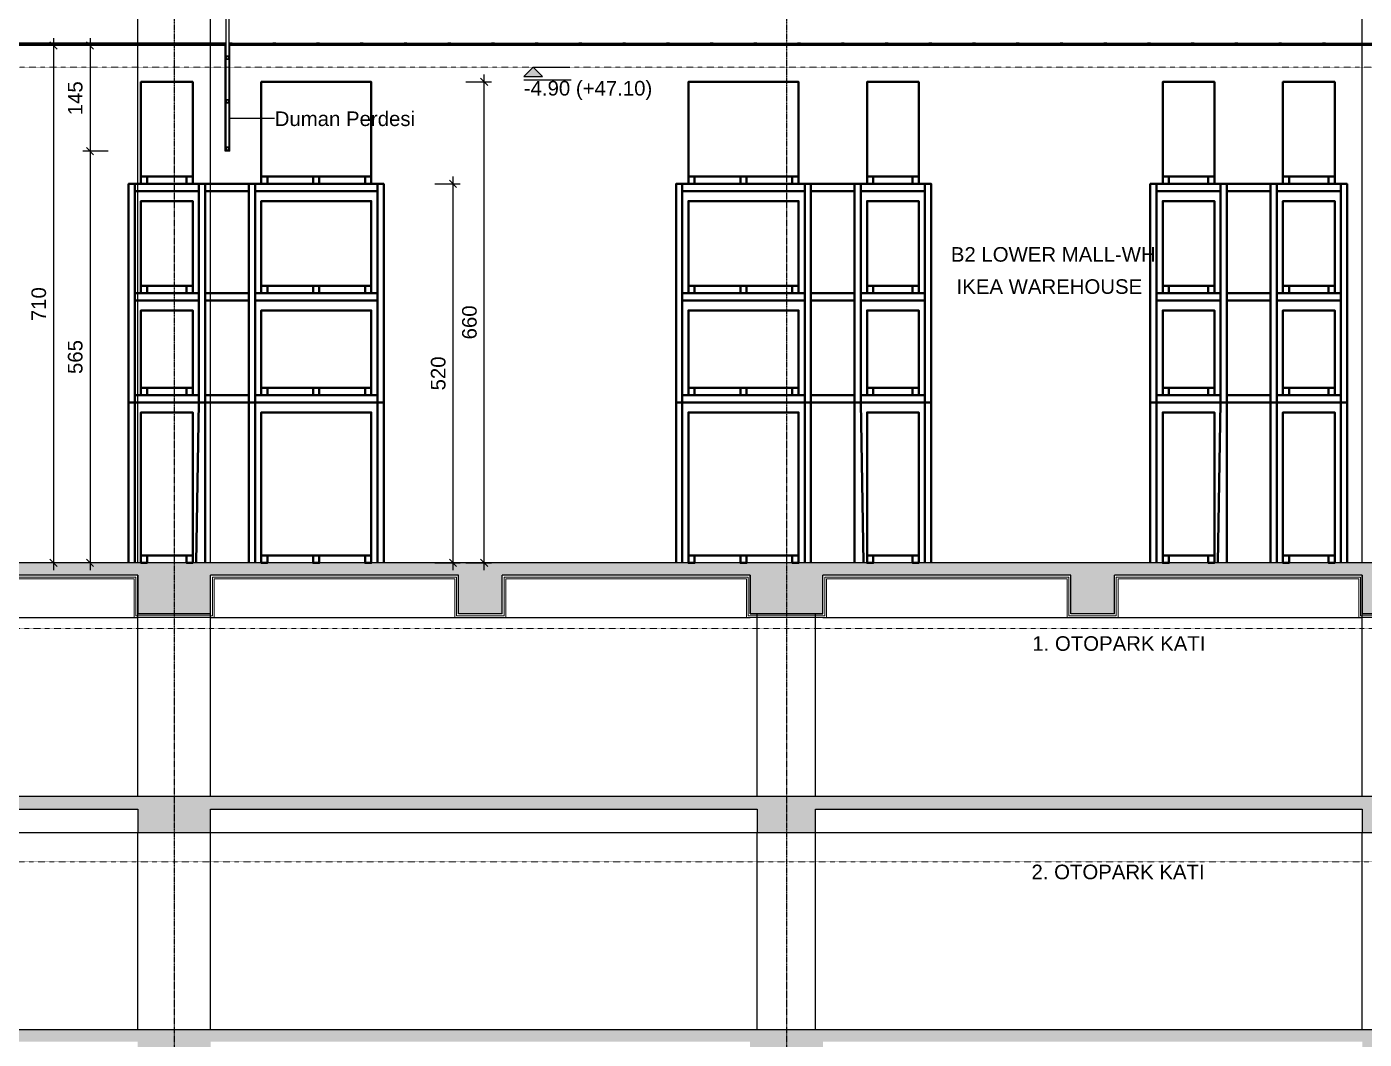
# Model space of a CAD drawing. Header units: centimetres. Extents: x -678439 to 71514, y -426864 to 8594.
# Drawn here: x 63993 to 65828, y 3387 to 4776 of the extents above; entities that cross this region are included whole.
import ezdxf

# ---------------------------------------------------------------- set-up
doc = ezdxf.new("R2010")
doc.units = ezdxf.units.CM
doc.header["$LTSCALE"] = 0.01
doc.header["$MEASUREMENT"] = 0
doc.header["$PDMODE"] = 3
for name, pattern in [('$0$CENTER', [50.8, 31.75, -6.35, 6.35, -6.35]), ('HIDDEN', [9.525, 6.35, -3.175]), ('K5LT_AXLED', [19.5, 15, -1.5, 1.5, -1.5])]:
    doc.linetypes.add(name, pattern=pattern)
doc.layers.get('0').update_dxf_attribs({"lineweight": 0})
doc.layers.get('DefPoints').update_dxf_attribs({"color": 200})
for name, color, linetype in [('$0$V-0_Axis', 8, '$0$CENTER'), ('AR-02', 152, 'Continuous'), ('METAL', 122, 'Continuous'), ('V-0_Dimension', 1, 'Continuous'), ('V-0_Elevation_015', 103, 'Continuous'), ('V-0_Hatch_Concrete', 252, 'Continuous'), ('V-0_Notation_Level_500', 2, 'Continuous'), ('V-0_Text_Tr', 7, 'Continuous'), ('V-2_Column', 160, 'Continuous'), ('V-3_Ceiling_Suspended', 202, 'Continuous')]:
    doc.layers.add(name, color=color, linetype=linetype)
for name, color, linetype, lineweight in [('AG-Insulation_Heat_Rockwool', 95, 'BATTING', 13), ('AR-HIDDEN', 9, 'HIDDEN', 18), ('RACKING', 157, 'Continuous', 40)]:
    doc.layers.add(name, color=color, linetype=linetype, lineweight=lineweight)
doc.styles.add('VIVA_100', font='arial.ttf', dxfattribs={"height": 20})
doc.linetypes.add('BATTING', pattern='A,0.0001,-0.1,[134,ltypeshp.shx,S=0.1,R=0,X=-0.1,Y=0],-0.2,[134,ltypeshp.shx,S=0.1,R=180,X=0.1,Y=0],-0.1', length=0.4001)
doc.dimstyles.new('VIVA_100', dxfattribs={"dimscale": 10, "dimtxt": 25, "dimasz": 1, "dimexe": 1, "dimexo": 1, "dimgap": 1, "dimtad": 1, "dimdec": 0, "dimzin": 3, "dimdsep": 46, "dimtxsty": 'VIVA_100', "dimblk": 'OBLIQUE', "dimcen": 0, "dimdle": 1, "dimclrd": 256, "dimclre": 256, "dimclrt": 256, "dimadec": 1, "dimazin": 0, "dimtfac": 0.75, "dimtdec": 0, "dimtix": 1, "dimtmove": 2, "dimatfit": 2, "dimldrblk": 'DOT', "dimfxlon": 1, "dimfrac": 1, "dimtolj": 1, "dimtzin": 0, "dimlwd": -1, "dimlwe": -1, "dimarcsym": 0})

# ---------------------------------------------------------------- blocks, each defined once
blk = doc.blocks.new('_OBLIQUE')
at = {"color": 0, "linetype": 'ByBlock'}
blk.add_line((-0.5, -0.5), (0.5, 0.5), dxfattribs=at)
blk = doc.blocks.new('*D178')
at = {"layer": 'DefPoints', "color": 0, "transparency": 16777216}
for p in [(64483.1, 4560), (64578.2, 4560), (64506.2, 4040)]:
    blk.add_point(p, dxfattribs=at)
at = {"layer": 'V-0_Dimension', "transparency": 16777216}
for p, q in [((64578.2, 4030), (64578.2, 4570)), ((64553.2, 4560), (64588.2, 4560)), ((64553.2, 4040), (64588.2, 4040))]:
    blk.add_line(p, q, dxfattribs=at)
at = {"layer": 'V-0_Dimension', "transparency": 16777216, "xscale": 10, "yscale": 10, "zscale": 10}
for p, rotation in [((64578.2, 4560), 90), ((64578.2, 4040), 270)]:
    blk.add_blockref('_OBLIQUE', p, dxfattribs=dict(at, rotation=rotation))
at = {"layer": 'V-0_Dimension', "transparency": 16777216, "insert": (64558, 4300), "char_height": 20, "attachment_point": 5, "rotation": 90, "style": 'VIVA_100'}
blk.add_mtext('\\A1;520 ', dxfattribs=at)
blk = doc.blocks.new('_DOT')
blk.add_line((-0.5, 0), (-1, 0))
at = {"const_width": 0.5}
blk.add_lwpolyline([(-0.25, 0, 1), (0.25, 0, 1)], format="xyb", close=True, dxfattribs=at)
blk = doc.blocks.new('*D179')
at = {"layer": 'DefPoints', "color": 0, "transparency": 16777216}
for p in [(64416.1, 4700), (64621, 4700), (64456.2, 4040)]:
    blk.add_point(p, dxfattribs=at)
at = {"layer": 'V-0_Dimension', "transparency": 16777216}
for p, q in [((64596, 4700), (64631, 4700)), ((64621, 4030), (64621, 4710)), ((64596, 4040), (64631, 4040))]:
    blk.add_line(p, q, dxfattribs=at)
at = {"layer": 'V-0_Dimension', "transparency": 16777216, "xscale": 10, "yscale": 10, "zscale": 10}
for p, rotation in [((64621, 4700), 90), ((64621, 4040), 270)]:
    blk.add_blockref('_OBLIQUE', p, dxfattribs=dict(at, rotation=rotation))
at = {"layer": 'V-0_Dimension', "transparency": 16777216, "insert": (64600.8, 4370), "char_height": 20, "attachment_point": 5, "rotation": 90, "style": 'VIVA_100'}
blk.add_mtext('\\A1;660 ', dxfattribs=at)
blk = doc.blocks.new('RAF 2')
at = {"layer": 'RACKING', "ltscale": 0.3}
for p, q in [((-3.5, 2.2), (-3.5, 0)), ((-3.415, 2.2), (-3.415, 0)), ((-2.535, 2.2), (-2.573, 0)), ((-2.45, 2.2), (-2.45, 0)), ((-1.85, 2.2), (-1.85, 0)), ((-1.765, 2.2), (-1.765, 0)), ((-0.085, 2.2), (-0.085, 0)), ((0, 2.2), (0, 0))]:
    blk.add_line(p, q, dxfattribs=at)
at = {"layer": 'RACKING', "color": 7, "ltscale": 0.3}
for points in [[(-2.62, 5.3), (-3.33, 5.3), (-3.33, 6.6), (-2.62, 6.6)], [(-0.17, 5.3), (-1.68, 5.3), (-1.68, 6.6), (-0.17, 6.6)], [(-3.33, 5.3), (-3.245, 5.3), (-3.245, 5.2), (-3.33, 5.2)], [(-2.705, 5.3), (-2.62, 5.3), (-2.62, 5.2), (-2.705, 5.2)], [(-1.68, 5.3), (-1.595, 5.3), (-1.595, 5.2), (-1.68, 5.2)], [(-0.968, 5.3), (-0.883, 5.3), (-0.883, 5.2), (-0.968, 5.2)], [(-0.255, 5.3), (-0.17, 5.3), (-0.17, 5.2), (-0.255, 5.2)], [(-2.62, 3.8), (-3.33, 3.8), (-3.33, 4.964), (-2.62, 4.964)], [(-0.17, 3.8), (-1.68, 3.8), (-1.68, 4.964), (-0.17, 4.964)], [(-3.33, 3.8), (-3.245, 3.8), (-3.245, 3.7), (-3.33, 3.7)], [(-2.705, 3.8), (-2.62, 3.8), (-2.62, 3.7), (-2.705, 3.7)], [(-1.68, 3.8), (-1.595, 3.8), (-1.595, 3.7), (-1.68, 3.7)], [(-0.968, 3.8), (-0.883, 3.8), (-0.883, 3.7), (-0.968, 3.7)], [(-0.255, 3.8), (-0.17, 3.8), (-0.17, 3.7), (-0.255, 3.7)], [(-2.62, 2.4), (-3.33, 2.4), (-3.33, 3.464), (-2.62, 3.464)], [(-0.17, 2.4), (-1.68, 2.4), (-1.68, 3.464), (-0.17, 3.464)], [(-3.33, 2.4), (-3.245, 2.4), (-3.245, 2.3), (-3.33, 2.3)], [(-2.705, 2.4), (-2.62, 2.4), (-2.62, 2.3), (-2.705, 2.3)], [(-1.68, 2.4), (-1.595, 2.4), (-1.595, 2.3), (-1.68, 2.3)], [(-0.968, 2.4), (-0.883, 2.4), (-0.883, 2.3), (-0.968, 2.3)], [(-0.255, 2.4), (-0.17, 2.4), (-0.17, 2.3), (-0.255, 2.3)], [(-2.62, 0.1), (-3.33, 0.1), (-3.33, 2.064), (-2.62, 2.064)], [(-0.17, 0.1), (-1.68, 0.1), (-1.68, 2.064), (-0.17, 2.064)], [(-3.33, 0.1), (-3.245, 0.1), (-3.245, 0), (-3.33, 0)], [(-2.705, 0.1), (-2.62, 0.1), (-2.62, 0), (-2.705, 0)], [(-1.68, 0.1), (-1.595, 0.1), (-1.595, 0), (-1.68, 0)], [(-0.968, 0.1), (-0.883, 0.1), (-0.883, 0), (-0.968, 0)], [(-0.255, 0.1), (-0.17, 0.1), (-0.17, 0), (-0.255, 0)]]:
    blk.add_lwpolyline(points, close=True, dxfattribs=at)
at = {"layer": 'RACKING', "ltscale": 0.3}
for points in [[(-3.5, 2.2), (-3.415, 2.2), (-3.415, 5.2), (-3.5, 5.2)], [(-3.415, 5.1), (-2.535, 5.1), (-2.535, 5.2), (-3.415, 5.2)], [(-2.535, 2.2), (-2.45, 2.2), (-2.45, 5.2), (-2.535, 5.2)], [(-2.45, 5.2), (-1.85, 5.2), (-1.85, 5.1), (-2.45, 5.1)], [(-1.85, 2.2), (-1.765, 2.2), (-1.765, 5.2), (-1.85, 5.2)], [(-1.765, 5.1), (-0.085, 5.1), (-0.085, 5.2), (-1.765, 5.2)], [(-0.085, 5.2), (0, 5.2), (0, 2.2), (-0.085, 2.2)], [(-3.415, 3.6), (-2.535, 3.6), (-2.535, 3.7), (-3.415, 3.7)], [(-2.45, 3.7), (-1.85, 3.7), (-1.85, 3.6), (-2.45, 3.6)], [(-1.765, 3.6), (-0.085, 3.6), (-0.085, 3.7), (-1.765, 3.7)], [(-3.415, 2.2), (-2.535, 2.2), (-2.535, 2.3), (-3.415, 2.3)], [(-2.45, 2.3), (-1.85, 2.3), (-1.85, 2.2), (-2.45, 2.2)], [(-1.765, 2.2), (-0.085, 2.2), (-0.085, 2.3), (-1.765, 2.3)]]:
    blk.add_lwpolyline(points, close=True, dxfattribs=at)
blk = doc.blocks.new('RAF')
at = {"layer": 'RACKING', "ltscale": 0.3}
for p, q in [((-2.7, 2.2), (-2.7, 0)), ((-2.615, 2.2), (-2.615, 0)), ((-1.735, 2.2), (-1.773, 0)), ((-1.65, 2.2), (-1.65, 0)), ((-1.05, 2.2), (-1.05, 0)), ((-0.965, 2.2), (-0.965, 0)), ((-0.085, 2.2), (-0.085, 0)), ((0, 2.2), (0, 0))]:
    blk.add_line(p, q, dxfattribs=at)
at = {"layer": 'RACKING', "color": 7, "ltscale": 0.3}
for points in [[(-2.53, 5.3), (-1.82, 5.3), (-1.82, 6.6), (-2.53, 6.6)], [(-0.17, 5.3), (-0.88, 5.3), (-0.88, 6.6), (-0.17, 6.6)], [(-2.445, 5.3), (-2.53, 5.3), (-2.53, 5.2), (-2.445, 5.2)], [(-1.82, 5.3), (-1.905, 5.3), (-1.905, 5.2), (-1.82, 5.2)], [(-0.88, 5.3), (-0.795, 5.3), (-0.795, 5.2), (-0.88, 5.2)], [(-0.255, 5.3), (-0.17, 5.3), (-0.17, 5.2), (-0.255, 5.2)], [(-2.53, 3.8), (-1.82, 3.8), (-1.82, 4.964), (-2.53, 4.964)], [(-0.88, 3.8), (-0.17, 3.8), (-0.17, 4.964), (-0.88, 4.964)], [(-2.445, 3.8), (-2.53, 3.8), (-2.53, 3.7), (-2.445, 3.7)], [(-1.82, 3.8), (-1.905, 3.8), (-1.905, 3.7), (-1.82, 3.7)], [(-0.795, 3.8), (-0.88, 3.8), (-0.88, 3.7), (-0.795, 3.7)], [(-0.17, 3.8), (-0.255, 3.8), (-0.255, 3.7), (-0.17, 3.7)], [(-2.53, 2.4), (-1.82, 2.4), (-1.82, 3.464), (-2.53, 3.464)], [(-0.88, 2.4), (-0.17, 2.4), (-0.17, 3.464), (-0.88, 3.464)], [(-2.445, 2.4), (-2.53, 2.4), (-2.53, 2.3), (-2.445, 2.3)], [(-1.82, 2.4), (-1.905, 2.4), (-1.905, 2.3), (-1.82, 2.3)], [(-0.795, 2.4), (-0.88, 2.4), (-0.88, 2.3), (-0.795, 2.3)], [(-0.17, 2.4), (-0.255, 2.4), (-0.255, 2.3), (-0.17, 2.3)], [(-2.53, 0.1), (-1.82, 0.1), (-1.82, 2.064), (-2.53, 2.064)], [(-0.88, 0.1), (-0.17, 0.1), (-0.17, 2.064), (-0.88, 2.064)], [(-2.445, 0.1), (-2.53, 0.1), (-2.53, 0), (-2.445, 0)], [(-1.82, 0.1), (-1.905, 0.1), (-1.905, 0), (-1.82, 0)], [(-0.795, 0.1), (-0.88, 0.1), (-0.88, 0), (-0.795, 0)], [(-0.17, 0.1), (-0.255, 0.1), (-0.255, 0), (-0.17, 0)]]:
    blk.add_lwpolyline(points, close=True, dxfattribs=at)
at = {"layer": 'RACKING', "ltscale": 0.3}
for points in [[(-2.7, 2.2), (-2.615, 2.2), (-2.615, 5.2), (-2.7, 5.2)], [(-2.615, 5.1), (-1.735, 5.1), (-1.735, 5.2), (-2.615, 5.2)], [(-1.735, 2.2), (-1.65, 2.2), (-1.65, 5.2), (-1.735, 5.2)], [(-1.65, 5.2), (-1.05, 5.2), (-1.05, 5.1), (-1.65, 5.1)], [(-1.05, 2.2), (-0.965, 2.2), (-0.965, 5.2), (-1.05, 5.2)], [(-0.965, 5.1), (-0.085, 5.1), (-0.085, 5.2), (-0.965, 5.2)], [(-0.085, 5.2), (0, 5.2), (0, 2.2), (-0.085, 2.2)], [(-2.615, 3.6), (-1.735, 3.6), (-1.735, 3.7), (-2.615, 3.7)], [(-1.65, 3.7), (-1.05, 3.7), (-1.05, 3.6), (-1.65, 3.6)], [(-0.965, 3.6), (-0.085, 3.6), (-0.085, 3.7), (-0.965, 3.7)], [(-2.615, 2.2), (-1.735, 2.2), (-1.735, 2.3), (-2.615, 2.3)], [(-1.65, 2.3), (-1.05, 2.3), (-1.05, 2.2), (-1.65, 2.2)], [(-0.965, 2.2), (-0.085, 2.2), (-0.085, 2.3), (-0.965, 2.3)]]:
    blk.add_lwpolyline(points, close=True, dxfattribs=at)
blk = doc.blocks.new('*U242')
blk.add_hatch(color=256).paths.add_polyline_path([(12.8, -12.8), (-12.8, -12.8), (0, 0)])
for p, q in [((0, 0), (50.4, 0)), ((-12.8, -17.4), (52.2, -17.4))]:
    blk.add_line(p, q)
blk.add_lwpolyline([(0, 0), (-12.8, -12.8), (12.8, -12.8)], close=True)
at = {"style": 'VIVA_100'}
blk.add_attdef('%%P0.00', (-12.8, -44), '', height=20, dxfattribs=at)
blk = doc.blocks.new('kot-a-a')
at = {"layer": 'V-0_Notation_Level_500', "transparency": 33554687}
ref = blk.add_blockref('*U242', (9407.6, 4710), dxfattribs=at)
ref.add_attrib('%%P0.00', '-4.90 (+47.10)', (9394.8, 4671.3), dxfattribs={"layer": '0', "height": 20, "style": 'VIVA_100'})
blk = doc.blocks.new('*D246')
at = {"layer": 'DefPoints', "color": 0, "transparency": 16777216}
for p in [(64265.7, 4750), (64080.2, 4605), (64265.7, 4605)]:
    blk.add_point(p, dxfattribs=at)
at = {"layer": 'V-0_Dimension', "transparency": 16777216}
for p, q in [((64080.2, 4760), (64080.2, 4595)), ((64105.2, 4750), (64070.2, 4750)), ((64105.2, 4605), (64070.2, 4605))]:
    blk.add_line(p, q, dxfattribs=at)
at = {"layer": 'V-0_Dimension', "transparency": 16777216, "xscale": 10, "yscale": 10, "zscale": 10}
for p, rotation in [((64080.2, 4750), 90), ((64080.2, 4605), 270)]:
    blk.add_blockref('_OBLIQUE', p, dxfattribs=dict(at, rotation=rotation))
at = {"layer": 'V-0_Dimension', "transparency": 16777216, "insert": (64060, 4677.5), "char_height": 20, "attachment_point": 5, "rotation": 90, "style": 'VIVA_100'}
blk.add_mtext('\\A1;145 ', dxfattribs=at)
blk = doc.blocks.new('*D247')
at = {"layer": 'DefPoints', "color": 0, "transparency": 16777216}
for p in [(64265.7, 4605), (64080.2, 4040), (64133.1, 4040)]:
    blk.add_point(p, dxfattribs=at)
at = {"layer": 'V-0_Dimension', "transparency": 16777216}
for p, q in [((64080.2, 4615), (64080.2, 4030)), ((64105.2, 4605), (64070.2, 4605)), ((64105.2, 4040), (64070.2, 4040))]:
    blk.add_line(p, q, dxfattribs=at)
at = {"layer": 'V-0_Dimension', "transparency": 16777216, "xscale": 10, "yscale": 10, "zscale": 10}
for p, rotation in [((64080.2, 4605), 90), ((64080.2, 4040), 270)]:
    blk.add_blockref('_OBLIQUE', p, dxfattribs=dict(at, rotation=rotation))
at = {"layer": 'V-0_Dimension', "transparency": 16777216, "insert": (64060, 4322.5), "char_height": 20, "attachment_point": 5, "rotation": 90, "style": 'VIVA_100'}
blk.add_mtext('\\A1;565 ', dxfattribs=at)
blk = doc.blocks.new('*D248')
at = {"layer": 'DefPoints', "color": 0, "transparency": 16777216}
for p in [(64215.7, 4750), (64030.2, 4040), (64215.7, 4040)]:
    blk.add_point(p, dxfattribs=at)
at = {"layer": 'V-0_Dimension', "transparency": 16777216}
for p, q in [((64030.2, 4760), (64030.2, 4030)), ((64055.2, 4750), (64020.2, 4750)), ((64055.2, 4040), (64020.2, 4040))]:
    blk.add_line(p, q, dxfattribs=at)
at = {"layer": 'V-0_Dimension', "transparency": 16777216, "xscale": 10, "yscale": 10, "zscale": 10}
for p, rotation in [((64030.2, 4750), 90), ((64030.2, 4040), 270)]:
    blk.add_blockref('_OBLIQUE', p, dxfattribs=dict(at, rotation=rotation))
at = {"layer": 'V-0_Dimension', "transparency": 16777216, "insert": (64010, 4395), "char_height": 20, "attachment_point": 5, "rotation": 90, "style": 'VIVA_100'}
blk.add_mtext('\\A1;710 ', dxfattribs=at)

msp = doc.modelspace()

# ---------------------------------------------------------------- hatches: boundary and pattern name
at = {"layer": 'V-0_Hatch_Concrete', "transparency": 33554534}
h = msp.add_hatch(color=256, dxfattribs=at)
h.dxf.hatch_style = 1
h.paths.add_polyline_path([(64245.7, 3702), (64995.7, 3702), (64995.7, 3670), (65075.7, 3670), (65075.7, 3702), (65825.7, 3702), (65825.7, 3670), (65925.7, 3670), (65925.7, 3702), (66665.7, 3702), (66665.7, 3670), (66765.7, 3670), (66765.7, 3702), (67515.7, 3702), (67515.7, 3670), (67595.7, 3670), (67595.7, 3702), (68345.7, 3702), (68345.7, 3670), (68445.7, 3670), (68445.7, 3703), (68682.7, 3703), (68682.7, 3670), (68722.7, 3670), (68722.7, 3720), (62465.7, 3720), (62465.7, 3670), (62565.7, 3670), (62565.7, 3702), (63305.7, 3702), (63305.7, 3670), (63405.7, 3670), (63405.7, 3702), (64145.7, 3702), (64145.7, 3670), (64245.7, 3670)])
h.paths.add_polyline_path([(64245.7, 4023), (64585.7, 4023), (64585.7, 3970), (64645.7, 3970), (64645.7, 4023), (64985.7, 4023), (64985.7, 3970), (65085.7, 3970), (65085.7, 4023), (65425.7, 4023), (65425.7, 3970), (65485.7, 3970), (65485.7, 4023), (65825.7, 4023), (65825.7, 3970), (65925.7, 3970), (65925.7, 4023), (66265.7, 4023), (66265.7, 3970), (66325.7, 3970), (66325.7, 4023), (66665.7, 4023), (66665.7, 3970), (66765.7, 3970), (66765.7, 4023), (67105.7, 4023), (67105.7, 3970), (67165.7, 3970), (67165.7, 4023), (67505.7, 4023), (67505.7, 3970), (67605.7, 3970), (67605.7, 4023), (67925.7, 4023), (67925.7, 3970), (67995.7, 3970), (67995.7, 4023), (68395.7, 4023), (68395.7, 3970), (68445.7, 3970), (68445.7, 4155), (69172.7, 4155), (69172.7, 4090), (69272.7, 4090), (69272.7, 4150), (69588.7, 4150), (69588.7, 4090), (69628.7, 4090), (69628.7, 4170), (69205.7, 4170), (68395.7, 4170), (68395.7, 4040), (59652.6, 4040), (59652.6, 4023), (60406.2, 4023), (60406.2, 3970), (60486.2, 3970), (60486.2, 4023), (60795.7, 4023), (60795.7, 3970), (60875.7, 3970), (60875.7, 4023), (61095.7, 4023), (61095.7, 3970), (61195.7, 3970), (61195.7, 4023), (61625.7, 4023), (61625.7, 3970), (61725.7, 3970), (61725.7, 4023), (62090.7, 4023), (62090.7, 3970), (62150.7, 3970), (62150.7, 4023), (62465.7, 4023), (62465.7, 3970), (62515.7, 3970), (62565.7, 3970), (62565.7, 4023), (62905.7, 4023), (62905.7, 3970), (62965.7, 3970), (62965.7, 4022), (63305.7, 4022), (63305.7, 3970), (63405.7, 3970), (63405.7, 4023), (63745.7, 4023), (63745.7, 3970), (63805.7, 3970), (63805.7, 4023), (64145.7, 4023), (64145.7, 3970), (64245.7, 3970)])
h = msp.add_hatch(color=256, dxfattribs=at)
h.dxf.hatch_style = 1
h.paths.add_polyline_path([(70181.2, 2287.1), (70141.2, 2287.1), (70141.2, 2120), (59652.6, 2120), (59652.6, 2000), (70181.2, 2000)])
h.paths.add_polyline_path([(69295.7, 2423), (70101.2, 2423), (70101.2, 2390), (70141.2, 2390), (70141.2, 2287.1), (70181.2, 2287.1), (70181.2, 2592), (70141.2, 2592), (70141.2, 2440), (62515.7, 2440), (59652.6, 2440), (59652.6, 2423), (60406.2, 2423), (60406.2, 2390), (60486.2, 2390), (60486.2, 2423), (60785.7, 2423), (60785.7, 2390), (60885.7, 2390), (60885.7, 2423), (61635.7, 2423), (61635.7, 2390), (61715.7, 2390), (61715.7, 2423), (62465.7, 2423), (62465.7, 2390), (62515.7, 2390), (62565.7, 2390), (62565.7, 2423), (63305.7, 2423), (63305.7, 2390), (63405.7, 2390), (63405.7, 2423), (64145.7, 2423), (64145.7, 2390), (64245.7, 2390), (64245.7, 2423), (64985.7, 2423), (64985.7, 2390), (65085.7, 2390), (65085.7, 2423), (65825.7, 2423), (65825.7, 2390), (65925.7, 2390), (65925.7, 2423), (66665.7, 2423), (66665.7, 2390), (66765.7, 2390), (66765.7, 2423), (67505.7, 2423), (67505.7, 2390), (67605.7, 2390), (67605.7, 2423), (68345.7, 2423), (68345.7, 2390), (68445.7, 2390), (68445.7, 2423), (69195.7, 2423), (69195.7, 2390), (69295.7, 2390)])
h.paths.add_polyline_path([(69295.7, 2743), (70101.2, 2743), (70101.2, 2710), (70141.2, 2710), (70141.2, 2592), (70181.2, 2592), (70181.2, 2906.7), (70141.2, 2906.7), (70141.2, 2760), (62515.7, 2760), (59652.6, 2760), (59652.6, 2743), (60406.2, 2743), (60406.2, 2710), (60486.2, 2710), (60486.2, 2743), (60785.7, 2743), (60785.7, 2710), (60885.7, 2710), (60885.7, 2743), (61195.7, 2743), (61635.7, 2743), (61635.7, 2710), (61715.7, 2710), (61715.7, 2743), (62465.7, 2743), (62465.7, 2710), (62515.7, 2710), (62565.7, 2710), (62565.7, 2743), (63305.7, 2743), (63305.7, 2710), (63405.7, 2710), (63405.7, 2743), (64145.7, 2743), (64145.7, 2710), (64245.7, 2710), (64245.7, 2743), (64985.7, 2743), (64985.7, 2710), (65085.7, 2710), (65085.7, 2743), (65825.7, 2743), (65825.7, 2710), (65925.7, 2710), (65925.7, 2743), (66665.7, 2743), (66665.7, 2710), (66765.7, 2710), (66765.7, 2743), (67505.7, 2743), (67505.7, 2710), (67605.7, 2710), (67605.7, 2743), (68345.7, 2743), (68345.7, 2710), (68445.7, 2710), (68445.7, 2743), (69195.7, 2743), (69195.7, 2710), (69295.7, 2710)])
h.paths.add_polyline_path([(69295.7, 3063), (70101.2, 3063), (70101.2, 3030), (70141.2, 3030), (70141.2, 2906.7), (70181.2, 2906.7), (70181.2, 3298.2), (70141.2, 3298.2), (70141.2, 3080), (62515.7, 3080), (59652.6, 3080), (59652.6, 3063), (60406.2, 3063), (60406.2, 3030), (60486.2, 3030), (60486.2, 3063), (60795.7, 3063), (60795.7, 3030), (60875.7, 3030), (60875.7, 3063), (61635.7, 3063), (61635.7, 3030), (61715.7, 3030), (61715.7, 3063), (62465.7, 3063), (62465.7, 3030), (62515.7, 3030), (62565.7, 3030), (62565.7, 3063), (63305.7, 3063), (63305.7, 3030), (63405.7, 3030), (63405.7, 3063), (64145.7, 3063), (64145.7, 3030), (64245.7, 3030), (64245.7, 3063), (64985.7, 3063), (64985.7, 3030), (65085.7, 3030), (65085.7, 3063), (65825.7, 3063), (65825.7, 3030), (65925.7, 3030), (65925.7, 3063), (66665.7, 3063), (66665.7, 3030), (66765.7, 3030), (66765.7, 3063), (67505.7, 3063), (67505.7, 3030), (67605.7, 3030), (67605.7, 3063), (68345.7, 3063), (68345.7, 3030), (68445.7, 3030), (68445.7, 3063), (69195.7, 3063), (69195.7, 3030), (69295.7, 3030)])
h.paths.add_polyline_path([(69295.7, 3383), (70101.2, 3383), (70101.2, 3350), (70141.2, 3350), (70141.2, 3298.2), (70181.2, 3298.2), (70181.2, 3917.7), (70141.2, 3917.7), (70141.2, 3720), (69172.7, 3720), (69172.7, 3670), (69262.7, 3670), (69262.7, 3703), (70101.2, 3703), (70101.2, 3670), (70141.2, 3670), (70141.2, 3400), (62515.7, 3400), (59652.6, 3400), (59652.6, 3383), (60406.2, 3383), (60406.2, 3350), (60486.2, 3350), (60486.2, 3383), (60795.7, 3383), (60795.7, 3350), (60875.7, 3350), (60875.7, 3383), (61635.7, 3383), (61635.7, 3350), (61715.7, 3350), (61715.7, 3383), (62465.7, 3383), (62465.7, 3350), (62515.7, 3350), (62565.7, 3350), (62565.7, 3383), (63305.7, 3383), (63305.7, 3350), (63405.7, 3350), (63405.7, 3383), (64145.7, 3383), (64145.7, 3350), (64245.7, 3350), (64245.7, 3383), (64985.7, 3383), (64985.7, 3350), (65085.7, 3350), (65085.7, 3383), (65825.7, 3383), (65825.7, 3350), (65925.7, 3350), (65925.7, 3383), (66665.7, 3383), (66665.7, 3350), (66765.7, 3350), (66765.7, 3383), (67505.7, 3383), (67505.7, 3350), (67605.7, 3350), (67605.7, 3383), (68345.7, 3383), (68345.7, 3350), (68445.7, 3350), (68445.7, 3383), (69195.7, 3383), (69195.7, 3350), (69295.7, 3350)])

# ---------------------------------------------------------------- linework, layer by layer
at = {"layer": '$0$V-0_Axis'}
for p, q in [((64195.7, 8337.5), (64195.7, 1410)), ((65035.7, 8337.5), (65035.7, 1410))]:
    msp.add_line(p, q, dxfattribs=at)
at = {"layer": 'AG-Insulation_Heat_Rockwool', "ltscale": 0.6}
msp.add_lwpolyline([(63808.2, 4020.5), (64143.2, 4020.5), (64143.2, 3967.5), (64248.2, 3967.5), (64248.2, 4020.5), (64583.2, 4020.5), (64583.2, 3967.5), (64648.2, 3967.5), (64648.2, 4020.5), (64983.2, 4020.5), (64983.2, 3967.5), (65088.2, 3967.5), (65088.2, 4020.5), (65423.2, 4020.5), (65423.2, 3967.5), (65488.2, 3967.5), (65488.2, 4020.5), (65823.2, 4020.5), (65823.2, 3967.5), (65928.2, 3967.5)], dxfattribs=at)
at = {"layer": 'AG-Insulation_Heat_Rockwool', "linetype": 'Continuous', "ltscale": 1.2}
msp.add_lwpolyline([(65930.7, 3965), (65820.7, 3965), (65820.7, 4018), (65490.7, 4018), (65490.7, 3965), (65420.7, 3965), (65420.7, 4018), (65090.7, 4018), (65090.7, 3965), (64980.7, 3965), (64980.7, 4018), (64650.7, 4018), (64650.7, 3965), (64580.7, 3965), (64580.7, 4018), (64250.7, 4018), (64250.7, 3965), (64140.7, 3965), (64140.7, 4018), (63810.7, 4018)], dxfattribs=at)
at = {"layer": 'AR-02'}
for p, q in [((64267, 4753.2), (64267, 4885)), ((64271, 4751.3), (64271, 4885)), ((64263, 4753.2), (62743.7, 4753.2)), ((64271, 4753.2), (66667.7, 4753.2))]:
    msp.add_line(p, q, dxfattribs=at)
at = {"layer": 'AR-HIDDEN', "color": 1, "linetype": 'K5LT_AXLED', "transparency": 33554687}
msp.add_line((62743.7, 4720), (66667.7, 4720), dxfattribs=at)
for points in [[(62870.7, 3950), (68233.7, 3950)], [(62565.7, 3630), (68698.7, 3630)]]:
    msp.add_lwpolyline(points, dxfattribs=at)
at = {"layer": 'METAL'}
for points in [[(64023, 4753.2), (64023, 4751.3), (64027, 4751.3), (64027, 4753.2)], [(64023.3, 4753), (64023.3, 4751.6), (64026.7, 4751.6), (64026.7, 4753)], [(64083, 4753.2), (64083, 4751.3), (64087, 4751.3), (64087, 4753.2)], [(64083.3, 4753), (64083.3, 4751.6), (64086.7, 4751.6), (64086.7, 4753)], [(64143, 4753.2), (64143, 4751.3), (64147, 4751.3), (64147, 4753.2)], [(64143.3, 4753), (64143.3, 4751.6), (64146.7, 4751.6), (64146.7, 4753)], [(64203, 4753.2), (64203, 4751.3), (64207, 4751.3), (64207, 4753.2)], [(64203.3, 4753), (64203.3, 4751.6), (64206.7, 4751.6), (64206.7, 4753)], [(64263, 4753.2), (64263, 4751.3), (64267, 4751.3), (64267, 4753.2)], [(64263.3, 4753), (64263.3, 4751.6), (64266.7, 4751.6), (64266.7, 4753)], [(64271, 4753.2), (64271, 4751.3), (64275, 4751.3), (64275, 4753.2)], [(64271.3, 4753), (64271.3, 4751.6), (64274.7, 4751.6), (64274.7, 4753)], [(64331, 4753.2), (64331, 4751.3), (64335, 4751.3), (64335, 4753.2)], [(64331.3, 4753), (64331.3, 4751.6), (64334.7, 4751.6), (64334.7, 4753)], [(64391, 4753.2), (64391, 4751.3), (64395, 4751.3), (64395, 4753.2)], [(64391.3, 4753), (64391.3, 4751.6), (64394.7, 4751.6), (64394.7, 4753)], [(64451, 4753.2), (64451, 4751.3), (64455, 4751.3), (64455, 4753.2)], [(64451.3, 4753), (64451.3, 4751.6), (64454.7, 4751.6), (64454.7, 4753)], [(64511, 4753.2), (64511, 4751.3), (64515, 4751.3), (64515, 4753.2)], [(64511.3, 4753), (64511.3, 4751.6), (64514.7, 4751.6), (64514.7, 4753)], [(64571, 4753.2), (64571, 4751.3), (64575, 4751.3), (64575, 4753.2)], [(64571.3, 4753), (64571.3, 4751.6), (64574.7, 4751.6), (64574.7, 4753)], [(64631, 4753.2), (64631, 4751.3), (64635, 4751.3), (64635, 4753.2)], [(64631.3, 4753), (64631.3, 4751.6), (64634.7, 4751.6), (64634.7, 4753)], [(64691, 4753.2), (64691, 4751.3), (64695, 4751.3), (64695, 4753.2)], [(64691.3, 4753), (64691.3, 4751.6), (64694.7, 4751.6), (64694.7, 4753)], [(64751, 4753.2), (64751, 4751.3), (64755, 4751.3), (64755, 4753.2)], [(64751.3, 4753), (64751.3, 4751.6), (64754.7, 4751.6), (64754.7, 4753)], [(64811, 4753.2), (64811, 4751.3), (64815, 4751.3), (64815, 4753.2)], [(64811.3, 4753), (64811.3, 4751.6), (64814.7, 4751.6), (64814.7, 4753)], [(64871, 4753.2), (64871, 4751.3), (64875, 4751.3), (64875, 4753.2)], [(64871.3, 4753), (64871.3, 4751.6), (64874.7, 4751.6), (64874.7, 4753)], [(64931, 4753.2), (64931, 4751.3), (64935, 4751.3), (64935, 4753.2)], [(64931.3, 4753), (64931.3, 4751.6), (64934.7, 4751.6), (64934.7, 4753)], [(64991, 4753.2), (64991, 4751.3), (64995, 4751.3), (64995, 4753.2)], [(64991.3, 4753), (64991.3, 4751.6), (64994.7, 4751.6), (64994.7, 4753)], [(65051, 4753.2), (65051, 4751.3), (65055, 4751.3), (65055, 4753.2)], [(65051.3, 4753), (65051.3, 4751.6), (65054.7, 4751.6), (65054.7, 4753)], [(65111, 4753.2), (65111, 4751.3), (65115, 4751.3), (65115, 4753.2)], [(65111.3, 4753), (65111.3, 4751.6), (65114.7, 4751.6), (65114.7, 4753)], [(65171, 4753.2), (65171, 4751.3), (65175, 4751.3), (65175, 4753.2)], [(65171.3, 4753), (65171.3, 4751.6), (65174.7, 4751.6), (65174.7, 4753)], [(65231, 4753.2), (65231, 4751.3), (65235, 4751.3), (65235, 4753.2)], [(65231.3, 4753), (65231.3, 4751.6), (65234.7, 4751.6), (65234.7, 4753)], [(65291, 4753.2), (65291, 4751.3), (65295, 4751.3), (65295, 4753.2)], [(65291.3, 4753), (65291.3, 4751.6), (65294.7, 4751.6), (65294.7, 4753)], [(65351, 4753.2), (65351, 4751.3), (65355, 4751.3), (65355, 4753.2)], [(65351.3, 4753), (65351.3, 4751.6), (65354.7, 4751.6), (65354.7, 4753)], [(65411, 4753.2), (65411, 4751.3), (65415, 4751.3), (65415, 4753.2)], [(65411.3, 4753), (65411.3, 4751.6), (65414.7, 4751.6), (65414.7, 4753)], [(65471, 4753.2), (65471, 4751.3), (65475, 4751.3), (65475, 4753.2)], [(65471.3, 4753), (65471.3, 4751.6), (65474.7, 4751.6), (65474.7, 4753)], [(65531, 4753.2), (65531, 4751.3), (65535, 4751.3), (65535, 4753.2)], [(65531.3, 4753), (65531.3, 4751.6), (65534.7, 4751.6), (65534.7, 4753)], [(65591, 4753.2), (65591, 4751.3), (65595, 4751.3), (65595, 4753.2)], [(65591.3, 4753), (65591.3, 4751.6), (65594.7, 4751.6), (65594.7, 4753)], [(65651, 4753.2), (65651, 4751.3), (65655, 4751.3), (65655, 4753.2)], [(65651.3, 4753), (65651.3, 4751.6), (65654.7, 4751.6), (65654.7, 4753)], [(65711, 4753.2), (65711, 4751.3), (65715, 4751.3), (65715, 4753.2)], [(65711.3, 4753), (65711.3, 4751.6), (65714.7, 4751.6), (65714.7, 4753)], [(65771, 4753.2), (65771, 4751.3), (65775, 4751.3), (65775, 4753.2)], [(65771.3, 4753), (65771.3, 4751.6), (65774.7, 4751.6), (65774.7, 4753)], [(64267, 4735.3), (64267, 4731.3), (64271, 4731.3), (64271, 4735.3)], [(64267.3, 4735), (64267.3, 4731.6), (64270.7, 4731.6), (64270.7, 4735)], [(64267, 4675.3), (64267, 4671.3), (64271, 4671.3), (64271, 4675.3)], [(64267.3, 4675), (64267.3, 4671.6), (64270.7, 4671.6), (64270.7, 4675)], [(64267, 4610.3), (64267, 4606.3), (64271, 4606.3), (64271, 4610.3)], [(64267.3, 4610), (64267.3, 4606.6), (64270.7, 4606.6), (64270.7, 4610)]]:
    msp.add_lwpolyline(points, close=True, dxfattribs=at)
at = {"layer": 'V-0_Elevation_015', "ltscale": 0.3}
for p, q in [((64145.7, 4040), (64145.7, 4800)), ((64245.7, 4040), (64245.7, 4800)), ((65825.7, 4040), (65825.7, 4800)), ((63405.7, 3965), (64145.7, 3965)), ((64145.7, 3720), (64145.7, 3970)), ((64245.7, 3720), (64245.7, 3970)), ((64245.7, 3965), (64985.7, 3965)), ((64995.7, 3720), (64995.7, 3970)), ((65075.7, 3720), (65075.7, 3970)), ((65085.7, 3965), (65825.7, 3965)), ((65825.7, 3720), (65825.7, 3970)), ((63405.7, 3670), (64145.7, 3670)), ((64145.7, 3400), (64145.7, 3670)), ((64245.7, 3670), (64995.7, 3670)), ((64245.7, 3400), (64245.7, 3670)), ((64995.7, 3400), (64995.7, 3670)), ((65075.7, 3670), (65825.7, 3670)), ((65075.7, 3400), (65075.7, 3670)), ((65825.7, 3400), (65825.7, 3670))]:
    msp.add_line(p, q, dxfattribs=at)
at = {"layer": 'V-0_Text_Tr'}
msp.add_line((64333.1, 4649.8), (64272.2, 4649.8), dxfattribs=at)
at = {"layer": 'V-2_Column', "ltscale": 200, "transparency": 33554687}
for p, q in [((68395.7, 4040), (59652.6, 4040)), ((64145.7, 4023), (63805.7, 4023)), ((64145.7, 3970), (64145.7, 4023)), ((64245.7, 3970), (64245.7, 4023)), ((64585.7, 4023), (64245.7, 4023)), ((64585.7, 3970), (64585.7, 4023)), ((64645.7, 3970), (64645.7, 4023)), ((64985.7, 4023), (64645.7, 4023)), ((64985.7, 3970), (64985.7, 4023)), ((65085.7, 3970), (65085.7, 4023)), ((65425.7, 4023), (65085.7, 4023)), ((65425.7, 3970), (65425.7, 4023)), ((65485.7, 3970), (65485.7, 4023)), ((65825.7, 4023), (65485.7, 4023)), ((65825.7, 3970), (65825.7, 4023)), ((64245.7, 3970), (64145.7, 3970)), ((64645.7, 3970), (64585.7, 3970)), ((65085.7, 3970), (64985.7, 3970)), ((65485.7, 3970), (65425.7, 3970)), ((65925.7, 3970), (65825.7, 3970)), ((62465.7, 3720), (68722.7, 3720))]:
    msp.add_line(p, q, dxfattribs=at)
for points in [[(64145.7, 4023), (64145.7, 3970), (64245.7, 3970), (64245.7, 4023)], [(64985.7, 4023), (64985.7, 3970), (65085.7, 3970), (65085.7, 4023)], [(65825.7, 4023), (65825.7, 3970), (65925.7, 3970), (65925.7, 4023)], [(63405.7, 3702), (64145.7, 3702)], [(64145.7, 3702), (64145.7, 3670), (64245.7, 3670), (64245.7, 3702)], [(64245.7, 3702), (64995.7, 3702)], [(64995.7, 3702), (64995.7, 3670), (65075.7, 3670), (65075.7, 3702)], [(65075.7, 3702), (65825.7, 3702)], [(65825.7, 3702), (65825.7, 3670), (65925.7, 3670), (65925.7, 3702)], [(62515.7, 3400), (70141.2, 3400)]]:
    msp.add_lwpolyline(points, dxfattribs=at)
at = {"layer": 'V-3_Ceiling_Suspended'}
for p, q in [((64267, 4751.3), (62743.7, 4751.3)), ((64265.7, 4750), (62743.7, 4750)), ((64265.7, 4605), (64265.7, 4751.3)), ((64267, 4606.3), (64267, 4751.3)), ((66667.7, 4751.3), (64271, 4751.3)), ((64271, 4606.3), (64271, 4751.3)), ((64272.2, 4605), (64272.2, 4751.3)), ((66667.7, 4750), (64272.2, 4750)), ((64271, 4606.3), (64267, 4606.3)), ((64272.2, 4605), (64265.7, 4605))]:
    msp.add_line(p, q, dxfattribs=at)

# ---------------------------------------------------------------- block references
at = {"layer": 'RACKING', "yscale": 100, "zscale": 100}
for name, p, xscale in [('RAF 2', (64483.1, 4040), 100), ('RAF 2', (64884.2, 4040), -100), ('RAF', (65804.8, 4040), 100)]:
    msp.add_blockref(name, p, dxfattribs=dict(at, xscale=xscale))
at = {"layer": 'V-0_Notation_Level_500'}
msp.add_blockref('kot-a-a', (55280.5, 10), dxfattribs=at)

# ---------------------------------------------------------------- texts
at = {"layer": 'V-0_Text_Tr', "style": 'VIVA_100'}
msp.add_text('Duman Perdesi', height=20, dxfattribs=at).set_placement((64333.6, 4639.4))
at = {"layer": 'V-0_Text_Tr', "char_height": 20, "attachment_point": 1, "rotation": 0.009, "style": 'VIVA_100'}
for s, insert in [('\\pi68.781,l80,t208.78;B2 LOWER MALL-WH', (65112.4, 4473.3)), ('\\pi81.878,l80,t221.88;IKEA WAREHOUSE', (65107.2, 4429.1)), ('\\pi91.134,l80,t231.13;1. OTOPARK KATI', (65201.8, 3939.4)), ('\\pi90.022,l80,t230.02;2. OTOPARK KATI', (65201.8, 3626))]:
    msp.add_mtext_dynamic_manual_height_columns(s, width=554.26, gutter_width=1000, heights=[240.4], dxfattribs=dict(at, insert=insert))

# ---------------------------------------------------------------- dimensions: what is measured, and where the dimension line sits
at = {"layer": 'V-0_Dimension'}
for p1, p2, picture, middle in [((64215.7, 4750), (64215.7, 4040), '*D248', (64010, 4395)), ((64265.7, 4750), (64265.7, 4605), '*D246', (64060, 4677.5))]:
    dim = msp.add_aligned_dim(p1=p1, p2=p2, distance=-185.5, dimstyle='VIVA_100', override={"dimpost": ' '}, dxfattribs=at)
    dim.commit()
    dim.dimension.update_dxf_attribs({"geometry": picture, "text_midpoint": middle})
for base, p1, p2, picture, middle in [((64621, 4700), (64456.2, 4040), (64416.1, 4700), '*D179', (64600.8, 4370)), ((64080.2, 4040), (64265.7, 4605), (64133.1, 4040), '*D247', (64060, 4322.5)), ((64578.2, 4560), (64506.2, 4040), (64483.1, 4560), '*D178', (64558, 4300))]:
    dim = msp.add_linear_dim(base=base, p1=p1, p2=p2, angle=90, dimstyle='VIVA_100', override={"dimpost": ' '}, dxfattribs=at)
    dim.commit()
    dim.dimension.update_dxf_attribs({"geometry": picture, "text_midpoint": middle})

doc.saveas('drawing.dxf')
